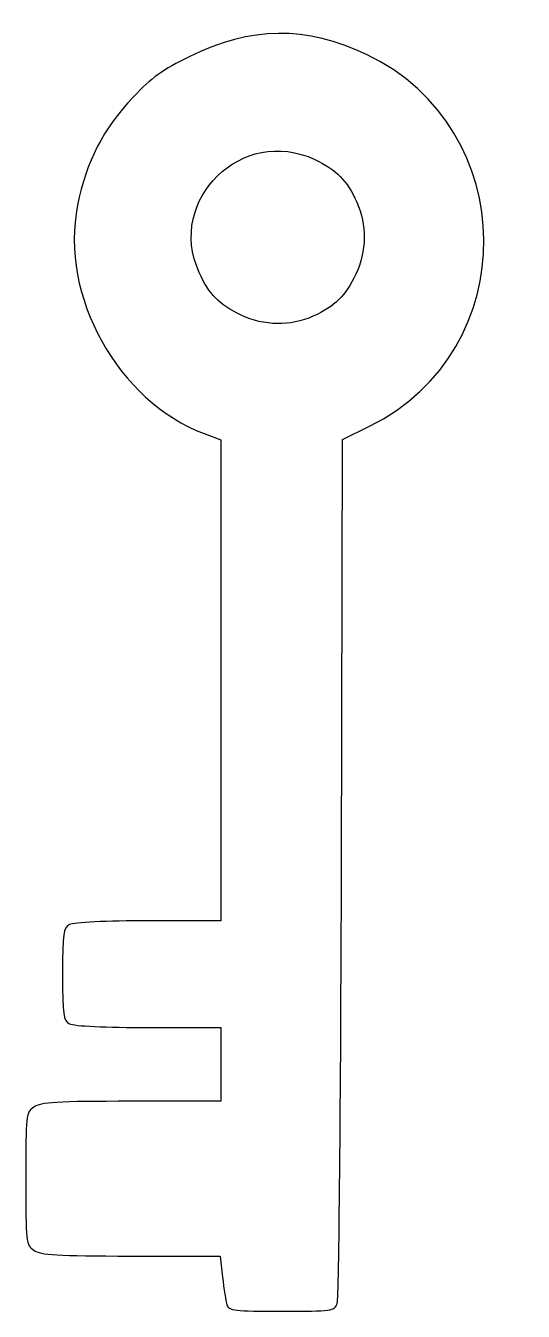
# Model space of a CAD drawing. Header units: centimetres. Extents: x -3.3 to 3.9, y -9.3 to 9.4.
import ezdxf

# ---------------------------------------------------------------- set-up
doc = ezdxf.new("R2010")
doc.units = ezdxf.units.CM
doc.header["$MEASUREMENT"] = 0
doc.layers.add('Camada 1', color=7, linetype='Continuous')

msp = doc.modelspace()

# ---------------------------------------------------------------- linework, layer by layer
at = {"layer": 'Camada 1'}
for points, knots in [([(-0.4044, -9.17783), (-0.41932, -9.12634), (-0.44779, -8.9459), (-0.46764, -8.77688), (-0.46764, -8.77688), (-0.46764, -8.77688), (-0.5037, -8.46946), (-0.5037, -8.46946), (-0.5037, -8.46946), (-0.5037, -8.46946), (-1.79542, -8.46946), (-1.79542, -8.46946), (-1.79542, -8.46946), (-2.87802, -8.46946), (-3.10643, -8.45599), (-3.20599, -8.38625), (-3.20599, -8.38625), (-3.32127, -8.30552), (-3.32482, -8.27433), (-3.32482, -7.34678), (-3.32482, -7.34678), (-3.32482, -6.41923), (-3.32127, -6.38804), (-3.206, -6.30731), (-3.206, -6.30731), (-3.10638, -6.23757), (-2.87747, -6.2241), (-1.78929, -6.2241), (-1.78929, -6.2241), (-1.78929, -6.2241), (-0.4914, -6.2241), (-0.4914, -6.2241), (-0.4914, -6.2241), (-0.4914, -6.2241), (-0.4914, -5.68948), (-0.4914, -5.68948), (-0.4914, -5.68948), (-0.4914, -5.68948), (-0.4914, -5.15489), (-0.4914, -5.15489), (-0.4914, -5.15489), (-0.4914, -5.15489), (-1.53743, -5.15489), (-1.53743, -5.15489), (-1.53743, -5.15489), (-2.15621, -5.15489), (-2.62566, -5.13229), (-2.68683, -5.09954), (-2.68683, -5.09954), (-2.78049, -5.04937), (-2.7902, -4.98199), (-2.7902, -4.37971), (-2.7902, -4.37971), (-2.7902, -3.77741), (-2.78049, -3.71002), (-2.68683, -3.65986), (-2.68683, -3.65986), (-2.62563, -3.62713), (-2.15618, -3.60451), (-1.53743, -3.60451), (-1.53743, -3.60451), (-1.53743, -3.60451), (-0.4914, -3.60451), (-0.4914, -3.60451), (-0.4914, -3.60451), (-0.4914, -3.60451), (-0.4914, -0.11437), (-0.4914, -0.11437), (-0.4914, -0.11437), (-0.4914, -0.11437), (-0.4914, 3.37578), (-0.4914, 3.37578), (-0.4914, 3.37578), (-0.4914, 3.37578), (-0.73302, 3.46534), (-0.73302, 3.46534), (-0.73302, 3.46534), (-1.98177, 3.92815), (-2.83805, 5.47022), (-2.57222, 6.77761), (-2.57222, 6.77761), (-2.44046, 7.42584), (-2.21228, 7.86748), (-1.75844, 8.3526), (-1.75844, 8.3526), (-1.50841, 8.61991), (-1.33299, 8.74625), (-0.95178, 8.93381), (-0.95178, 8.93381), (-0.05892, 9.37307), (0.74907, 9.38326), (1.62182, 8.9663), (1.62182, 8.9663), (3.87099, 7.89169), (3.89835, 4.67455), (1.6677, 3.57078), (1.6677, 3.57078), (1.6677, 3.57078), (1.27577, 3.37684), (1.27577, 3.37684), (1.27577, 3.37684), (1.27577, 3.37684), (1.259, -2.827), (1.259, -2.827), (1.259, -2.827), (1.24982, -6.2392), (1.2223, -9.08503), (1.19785, -9.15112), (1.19785, -9.15112), (1.15459, -9.26817), (1.13292, -9.2714), (0.38807, -9.2714), (0.38807, -9.2714), (-0.29481, -9.27136), (-0.38019, -9.26136), (-0.4044, -9.17783)], [0, 0, 0, 0, 0.03333333, 0.03333333, 0.03333333, 0.03333333, 0.06666667, 0.06666667, 0.06666667, 0.06666667, 0.1, 0.1, 0.1, 0.1, 0.13333333, 0.13333333, 0.13333333, 0.13333333, 0.16666667, 0.16666667, 0.16666667, 0.16666667, 0.2, 0.2, 0.2, 0.2, 0.23333333, 0.23333333, 0.23333333, 0.23333333, 0.26666667, 0.26666667, 0.26666667, 0.26666667, 0.3, 0.3, 0.3, 0.3, 0.33333333, 0.33333333, 0.33333333, 0.33333333, 0.36666667, 0.36666667, 0.36666667, 0.36666667, 0.4, 0.4, 0.4, 0.4, 0.43333333, 0.43333333, 0.43333333, 0.43333333, 0.46666667, 0.46666667, 0.46666667, 0.46666667, 0.5, 0.5, 0.5, 0.5, 0.53333333, 0.53333333, 0.53333333, 0.53333333, 0.56666667, 0.56666667, 0.56666667, 0.56666667, 0.6, 0.6, 0.6, 0.6, 0.63333333, 0.63333333, 0.63333333, 0.63333333, 0.66666667, 0.66666667, 0.66666667, 0.66666667, 0.7, 0.7, 0.7, 0.7, 0.73333333, 0.73333333, 0.73333333, 0.73333333, 0.76666667, 0.76666667, 0.76666667, 0.76666667, 0.8, 0.8, 0.8, 0.8, 0.83333333, 0.83333333, 0.83333333, 0.83333333, 0.86666667, 0.86666667, 0.86666667, 0.86666667, 0.9, 0.9, 0.9, 0.9, 0.93333333, 0.93333333, 0.93333333, 0.93333333, 1, 1, 1, 1]), ([(0.84515, 5.16756), (1.16847, 5.31414), (1.31627, 5.45932), (1.4665, 5.77787), (1.4665, 5.77787), (1.62477, 6.11365), (1.63054, 6.49309), (1.48216, 6.82035), (1.48216, 6.82035), (1.33555, 7.14367), (1.19046, 7.29147), (0.87187, 7.4417), (0.87187, 7.4417), (-0.17929, 7.93737), (-1.28567, 6.85893), (-0.80768, 5.80459), (-0.80768, 5.80459), (-0.66107, 5.48127), (-0.51595, 5.33345), (-0.19737, 5.18324), (-0.19737, 5.18324), (0.13847, 5.0249), (0.51788, 5.01919), (0.84515, 5.16756)], [0, 0, 0, 0, 0.14285714, 0.14285714, 0.14285714, 0.14285714, 0.28571429, 0.28571429, 0.28571429, 0.28571429, 0.42857143, 0.42857143, 0.42857143, 0.42857143, 0.57142857, 0.57142857, 0.57142857, 0.57142857, 0.71428571, 0.71428571, 0.71428571, 0.71428571, 1, 1, 1, 1])]:
    msp.add_open_spline(points, degree=3, knots=knots, dxfattribs=at)

doc.saveas('drawing.dxf')
